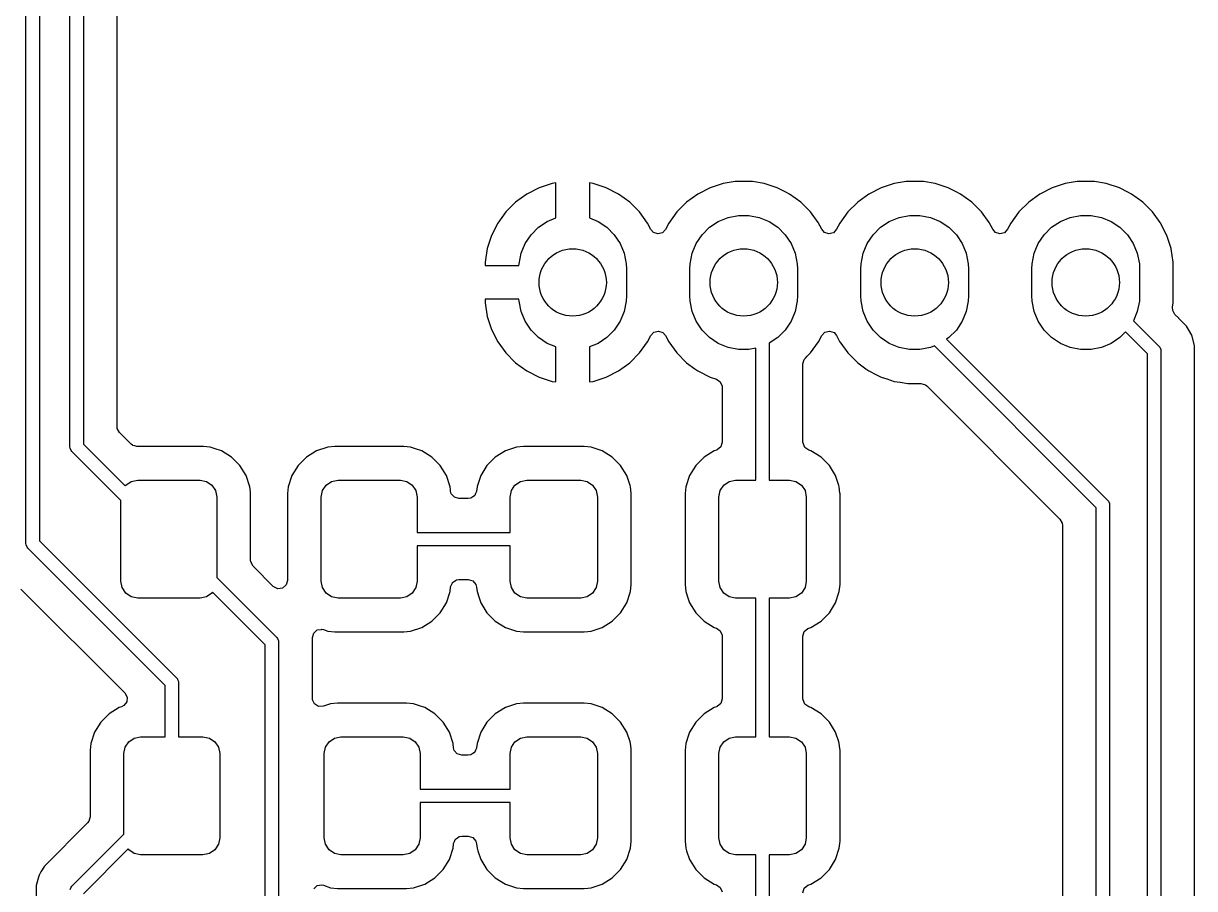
# Model space of a CAD drawing. Extents: x 78 to 227, y -124 to -75.
# Drawn here: x 117.32 to 134.71, y -100.56 to -87.72 of the extents above; entities that cross this region are included whole.
import ezdxf

# ---------------------------------------------------------------- set-up
doc = ezdxf.new("R2010")
doc.units = 0
doc.layers.add('BLACK', color=7, linetype='CONTINUOUS')

msp = doc.modelspace()

# ---------------------------------------------------------------- linework, layer by layer
at = {"layer": 'BLACK', "linetype": 'CONTINUOUS'}
for p, q in [((117.355, -95.441894), (117.355, -84.729)), ((117.555, -84.770422), (117.555, -95.400472)), ((118.01, -94.008), (118.01, -85.09)), ((118.21, -85.131421), (118.21, -93.966578)), ((118.7105, -93.707903), (118.7105, -85.390097)), ((125.171586, -90.099009), (124.97697, -90.162244)), ((125.226, -90.09039), (125.171586, -90.099009)), ((125.226, -90.608809), (125.226, -90.09039)), ((125.780413, -90.099009), (125.726, -90.09039)), ((125.726, -90.09039), (125.726, -90.608809)), ((125.975029, -90.162244), (125.780413, -90.099009)), ((127.711465, -90.098522), (127.516776, -90.161781)), ((127.889329, -90.070351), (127.711465, -90.098522)), ((127.913648, -90.0665), (127.889329, -90.070351)), ((128.118352, -90.0665), (127.913648, -90.0665)), ((128.145995, -90.070878), (128.118352, -90.0665)), ((128.320534, -90.098522), (128.145995, -90.070878)), ((128.515223, -90.161781), (128.320534, -90.098522)), ((130.251465, -90.098522), (130.056776, -90.161781)), ((130.429329, -90.070351), (130.251465, -90.098522)), ((130.453648, -90.0665), (130.429329, -90.070351)), ((130.658352, -90.0665), (130.453648, -90.0665)), ((130.685995, -90.070878), (130.658352, -90.0665)), ((130.860534, -90.098522), (130.685995, -90.070878)), ((131.055223, -90.161781), (130.860534, -90.098522)), ((132.791465, -90.098522), (132.596776, -90.161781)), ((132.969329, -90.070351), (132.791465, -90.098522)), ((132.993648, -90.0665), (132.969329, -90.070351)), ((133.198352, -90.0665), (132.993648, -90.0665)), ((133.225995, -90.070878), (133.198352, -90.0665)), ((133.400534, -90.098522), (133.225995, -90.070878)), ((133.595223, -90.161781), (133.400534, -90.098522)), ((124.79465, -90.25514), (124.629105, -90.375417)), ((124.97697, -90.162244), (124.79465, -90.25514)), ((126.157349, -90.25514), (125.975029, -90.162244)), ((126.322895, -90.375417), (126.157349, -90.25514)), ((127.334386, -90.254715), (127.168786, -90.375028)), ((127.516776, -90.161781), (127.334386, -90.254715)), ((128.640653, -90.225691), (128.515223, -90.161781)), ((128.69761, -90.254713), (128.640653, -90.225691)), ((128.697612, -90.254714), (128.69761, -90.254713)), ((128.697613, -90.254715), (128.697612, -90.254714)), ((128.863213, -90.375028), (128.697613, -90.254715)), ((129.874386, -90.254715), (129.708786, -90.375028)), ((130.056776, -90.161781), (129.874386, -90.254715)), ((131.180653, -90.225691), (131.055223, -90.161781)), ((131.23761, -90.254713), (131.180653, -90.225691)), ((131.237612, -90.254714), (131.23761, -90.254713)), ((131.237613, -90.254715), (131.237612, -90.254714)), ((131.403213, -90.375028), (131.237613, -90.254715)), ((132.414386, -90.254715), (132.248786, -90.375028)), ((132.596776, -90.161781), (132.414386, -90.254715)), ((133.720653, -90.225691), (133.595223, -90.161781)), ((133.77761, -90.254713), (133.720653, -90.225691)), ((133.777612, -90.254714), (133.77761, -90.254713)), ((133.777613, -90.254715), (133.777612, -90.254714)), ((133.943213, -90.375028), (133.777613, -90.254715)), ((124.629104, -90.375417), (124.484417, -90.520104)), ((124.629105, -90.375417), (124.629104, -90.375417)), ((126.467582, -90.520104), (126.322895, -90.375417)), ((127.168786, -90.375028), (127.024028, -90.519786)), ((129.007971, -90.519786), (128.863213, -90.375028)), ((129.708786, -90.375028), (129.564028, -90.519786)), ((131.547971, -90.519786), (131.403213, -90.375028)), ((132.248786, -90.375028), (132.104028, -90.519786)), ((134.087971, -90.519786), (133.943213, -90.375028)), ((124.484417, -90.520105), (124.36414, -90.68565)), ((124.484417, -90.520104), (124.484417, -90.520105)), ((125.098883, -90.661463), (125.226, -90.608809)), ((125.726, -90.608809), (125.853117, -90.661463)), ((126.467582, -90.520105), (126.467582, -90.520104)), ((126.587861, -90.685652), (126.467582, -90.520105)), ((127.024028, -90.519786), (126.903713, -90.685388)), ((127.638883, -90.661463), (127.783772, -90.601448)), ((127.783772, -90.601448), (127.937586, -90.570852)), ((127.937586, -90.570852), (128.094414, -90.570852)), ((128.094414, -90.570852), (128.248228, -90.601448)), ((128.248228, -90.601448), (128.393117, -90.661463)), ((129.120556, -90.674749), (129.007971, -90.519786)), ((129.564028, -90.519786), (129.443715, -90.685386)), ((130.178883, -90.661463), (130.323772, -90.601448)), ((130.323772, -90.601448), (130.477586, -90.570852)), ((130.477586, -90.570852), (130.634414, -90.570852)), ((130.634414, -90.570852), (130.788228, -90.601448)), ((130.788228, -90.601448), (130.933117, -90.661463)), ((131.660556, -90.674749), (131.547971, -90.519786)), ((132.104028, -90.519786), (131.983715, -90.685386)), ((132.718883, -90.661463), (132.863772, -90.601448)), ((132.863772, -90.601448), (133.017586, -90.570852)), ((133.017586, -90.570852), (133.174414, -90.570852)), ((133.174414, -90.570852), (133.328228, -90.601448)), ((133.328228, -90.601448), (133.473117, -90.661463)), ((134.200556, -90.674749), (134.087971, -90.519786)), ((124.36414, -90.68565), (124.271244, -90.867968)), ((124.857592, -90.859485), (124.968485, -90.748592)), ((124.968485, -90.748592), (125.098883, -90.661463)), ((125.853117, -90.661463), (125.983515, -90.748592)), ((125.983515, -90.748592), (126.094408, -90.859485)), ((126.635234, -90.778628), (126.587861, -90.685652)), ((126.674272, -90.823682), (126.635234, -90.778628)), ((126.856203, -90.77863), (126.808228, -90.829426)), ((126.903713, -90.685388), (126.856203, -90.77863)), ((127.397592, -90.859485), (127.508485, -90.748592)), ((127.508485, -90.748592), (127.638883, -90.661463)), ((128.393117, -90.661463), (128.523515, -90.748592)), ((128.523515, -90.748592), (128.634408, -90.859485)), ((129.128287, -90.68539), (129.120556, -90.674749)), ((129.128419, -90.68565), (129.128287, -90.68539)), ((129.175515, -90.77808), (129.128419, -90.68565)), ((129.214554, -90.823134), (129.175515, -90.77808)), ((129.396485, -90.77808), (129.34851, -90.828876)), ((129.443715, -90.685386), (129.396485, -90.77808)), ((129.937592, -90.859485), (130.048485, -90.748592)), ((130.048485, -90.748592), (130.178883, -90.661463)), ((130.933117, -90.661463), (131.063515, -90.748592)), ((131.063515, -90.748592), (131.174408, -90.859485)), ((131.668287, -90.68539), (131.660556, -90.674749)), ((131.668419, -90.68565), (131.668287, -90.68539)), ((131.715515, -90.77808), (131.668419, -90.68565)), ((131.754554, -90.823134), (131.715515, -90.77808)), ((131.936485, -90.77808), (131.88851, -90.828876)), ((131.983715, -90.685386), (131.936485, -90.77808)), ((132.477592, -90.859485), (132.588485, -90.748592)), ((132.588485, -90.748592), (132.718883, -90.661463)), ((133.473117, -90.661463), (133.603515, -90.748592)), ((133.603515, -90.748592), (133.714408, -90.859485)), ((134.208287, -90.68539), (134.200556, -90.674749)), ((134.208419, -90.68565), (134.208287, -90.68539)), ((134.301218, -90.867776), (134.208419, -90.68565)), ((124.271244, -90.867968), (124.208009, -91.062582)), ((124.770463, -90.989883), (124.857592, -90.859485)), ((126.094408, -90.859485), (126.181537, -90.989883)), ((126.740407, -90.84622), (126.674272, -90.823682)), ((126.808228, -90.829426), (126.740407, -90.84622)), ((127.310463, -90.989883), (127.397592, -90.859485)), ((128.634408, -90.859485), (128.721537, -90.989883)), ((129.280689, -90.845671), (129.214554, -90.823134)), ((129.34851, -90.828876), (129.280689, -90.845671)), ((129.850463, -90.989883), (129.937592, -90.859485)), ((131.174408, -90.859485), (131.261537, -90.989883)), ((131.820689, -90.845671), (131.754554, -90.823134)), ((131.88851, -90.828876), (131.820689, -90.845671)), ((132.390463, -90.989883), (132.477592, -90.859485)), ((133.714408, -90.859485), (133.801537, -90.989883)), ((134.301218, -90.867778), (134.301218, -90.867776)), ((134.30122, -90.867781), (134.301218, -90.867778)), ((134.326077, -90.944282), (134.30122, -90.867781)), ((134.364477, -91.062465), (134.326077, -90.944282)), ((124.208009, -91.062582), (124.176, -91.264682)), ((124.679852, -91.288586), (124.710448, -91.134772)), ((124.710448, -91.134772), (124.770463, -90.989883)), ((126.181537, -90.989883), (126.241552, -91.134772)), ((126.241552, -91.134772), (126.272148, -91.288586)), ((127.219852, -91.288586), (127.250448, -91.134772)), ((127.250448, -91.134772), (127.310463, -90.989883)), ((128.721537, -90.989883), (128.781552, -91.134772)), ((128.781552, -91.134772), (128.812148, -91.288586)), ((129.759852, -91.288586), (129.790448, -91.134772)), ((129.790448, -91.134772), (129.850463, -90.989883)), ((131.261537, -90.989883), (131.321552, -91.134772)), ((131.321552, -91.134772), (131.352148, -91.288586)), ((132.299852, -91.288586), (132.330448, -91.134772)), ((132.330448, -91.134772), (132.390463, -90.989883)), ((133.801537, -90.989883), (133.861552, -91.134772)), ((133.861552, -91.134772), (133.892148, -91.288586)), ((134.365195, -91.067), (134.364477, -91.062465)), ((134.3965, -91.264648), (134.365195, -91.067)), ((124.176, -91.264682), (124.176, -91.317)), ((124.176, -91.317), (124.678456, -91.317)), ((124.678456, -91.317), (124.679852, -91.288586)), ((126.272148, -91.288586), (126.276, -91.367)), ((127.216, -91.367), (127.219852, -91.288586)), ((128.812148, -91.288586), (128.816, -91.367)), ((129.756, -91.367), (129.759852, -91.288586)), ((131.352148, -91.288586), (131.356, -91.367)), ((132.296, -91.367), (132.299852, -91.288586)), ((133.892148, -91.288586), (133.896, -91.367)), ((134.3965, -91.869352), (134.3965, -91.264648)), ((126.276, -91.367), (126.276, -91.767)), ((127.216, -91.767), (127.216, -91.367)), ((128.816, -91.367), (128.816, -91.767)), ((129.756, -91.767), (129.756, -91.367)), ((131.356, -91.367), (131.356, -91.767)), ((132.296, -91.767), (132.296, -91.367)), ((133.896, -91.367), (133.896, -91.767)), ((124.176, -91.817), (124.176, -91.869317)), ((124.678456, -91.817), (124.176, -91.817)), ((124.679852, -91.845414), (124.678456, -91.817)), ((126.276, -91.767), (126.272148, -91.845414)), ((127.219852, -91.845414), (127.216, -91.767)), ((128.816, -91.767), (128.812148, -91.845414)), ((129.759852, -91.845414), (129.756, -91.767)), ((131.356, -91.767), (131.352148, -91.845414)), ((132.299852, -91.845414), (132.296, -91.767)), ((133.896, -91.767), (133.892148, -91.845414)), ((124.176, -91.869317), (124.208009, -92.071417)), ((124.710448, -91.999228), (124.679852, -91.845414)), ((124.770463, -92.144117), (124.710448, -91.999228)), ((126.241552, -91.999228), (126.181537, -92.144117)), ((126.272148, -91.845414), (126.241552, -91.999228)), ((127.250448, -91.999228), (127.219852, -91.845414)), ((127.310463, -92.144117), (127.250448, -91.999228)), ((128.781552, -91.999228), (128.721537, -92.144117)), ((128.812148, -91.845414), (128.781552, -91.999228)), ((129.790448, -91.999228), (129.759852, -91.845414)), ((129.850463, -92.144117), (129.790448, -91.999228)), ((131.321552, -91.999228), (131.261537, -92.144117)), ((131.352148, -91.845414), (131.321552, -91.999228)), ((132.330448, -91.999228), (132.299852, -91.845414)), ((132.390463, -92.144117), (132.330448, -91.999228)), ((133.861552, -91.999228), (133.805345, -92.134923)), ((133.892148, -91.845414), (133.861552, -91.999228)), ((134.386022, -91.935505), (134.3965, -91.869352)), ((134.387329, -91.981256), (134.386022, -91.935505)), ((134.420814, -92.042579), (134.387329, -91.981256)), ((124.208009, -92.071417), (124.271244, -92.266031)), ((124.857592, -92.274515), (124.770463, -92.144117)), ((126.181537, -92.144117), (126.094408, -92.274515)), ((127.397592, -92.274515), (127.310463, -92.144117)), ((128.721537, -92.144117), (128.634408, -92.274515)), ((129.937592, -92.274515), (129.850463, -92.144117)), ((131.261537, -92.144117), (131.174408, -92.274515)), ((132.477592, -92.274515), (132.390463, -92.144117)), ((133.805345, -92.134923), (134.182711, -92.512289)), ((134.476374, -92.098139), (134.420814, -92.042579)), ((134.476385, -92.098149), (134.476374, -92.098139)), ((134.480715, -92.102479), (134.476385, -92.098149)), ((134.480716, -92.10248), (134.480715, -92.102479)), ((134.59252, -92.214284), (134.480716, -92.10248)), ((124.271244, -92.266031), (124.36414, -92.448349)), ((124.968485, -92.385408), (124.857592, -92.274515)), ((126.094408, -92.274515), (125.983515, -92.385408)), ((126.587861, -92.448347), (126.635234, -92.355371)), ((126.635234, -92.355371), (126.683208, -92.304575)), ((126.683208, -92.304575), (126.751028, -92.287779)), ((126.751028, -92.287779), (126.817164, -92.310316)), ((126.817164, -92.310316), (126.856203, -92.355369)), ((126.856203, -92.355369), (126.903713, -92.448611)), ((127.508485, -92.385408), (127.397592, -92.274515)), ((128.634408, -92.274515), (128.523515, -92.385408)), ((129.128287, -92.44861), (129.175516, -92.355917)), ((129.175516, -92.355917), (129.223489, -92.305123)), ((129.223489, -92.305123), (129.29131, -92.288328)), ((129.29131, -92.288328), (129.357445, -92.310865)), ((129.357445, -92.310865), (129.396483, -92.355917)), ((129.396483, -92.355917), (129.440348, -92.442006)), ((130.048485, -92.385408), (129.937592, -92.274515)), ((131.174408, -92.274515), (131.063515, -92.385408)), ((132.588485, -92.385408), (132.477592, -92.274515)), ((133.68825, -92.300672), (133.603515, -92.385408)), ((134.012, -92.624422), (133.68825, -92.300672)), ((134.592521, -92.214286), (134.59252, -92.214284)), ((134.622503, -92.266217), (134.592521, -92.214286)), ((134.622504, -92.266218), (134.622503, -92.266217)), ((134.671575, -92.351211), (134.622504, -92.266218)), ((134.671576, -92.351212), (134.671575, -92.351211)), ((134.671576, -92.351214), (134.671576, -92.351212)), ((134.671577, -92.351215), (134.671576, -92.351214)), ((134.712501, -92.503943), (134.671577, -92.351215)), ((124.36414, -92.448349), (124.484417, -92.613894)), ((125.098883, -92.472537), (124.968485, -92.385408)), ((125.226, -92.52519), (125.098883, -92.472537)), ((125.226, -93.043607), (125.226, -92.52519)), ((125.853117, -92.472537), (125.726, -92.52519)), ((125.726, -92.52519), (125.726, -93.043606)), ((125.983515, -92.385408), (125.853117, -92.472537)), ((126.467582, -92.613894), (126.587861, -92.448347)), ((126.903713, -92.448611), (127.024028, -92.614213)), ((127.638883, -92.472537), (127.508485, -92.385408)), ((127.783772, -92.532552), (127.638883, -92.472537)), ((127.937586, -92.563148), (127.783772, -92.532552)), ((128.523515, -92.385408), (128.396, -92.47061)), ((128.396, -92.47061), (128.396, -94.502)), ((129.007971, -92.614213), (129.128284, -92.448614)), ((129.128284, -92.448614), (129.128286, -92.448611)), ((129.128286, -92.448611), (129.128287, -92.44861)), ((129.440348, -92.442006), (129.443715, -92.448614)), ((129.443715, -92.448614), (129.564028, -92.614213)), ((130.178883, -92.472537), (130.048485, -92.385408)), ((130.323772, -92.532552), (130.178883, -92.472537)), ((130.477586, -92.563148), (130.323772, -92.532552)), ((130.788228, -92.532552), (130.634414, -92.563148)), ((130.847555, -92.507977), (130.788228, -92.532552)), ((133.25, -94.910421), (130.847555, -92.507977)), ((131.063515, -92.385408), (131.030134, -92.407712)), ((131.030134, -92.407712), (133.420711, -94.79829)), ((132.718883, -92.472537), (132.588485, -92.385408)), ((132.863772, -92.532552), (132.718883, -92.472537)), ((133.017586, -92.563148), (132.863772, -92.532552)), ((133.328228, -92.532552), (133.174414, -92.563148)), ((133.473117, -92.472537), (133.328228, -92.532552)), ((133.603515, -92.385408), (133.473117, -92.472537)), ((134.182711, -92.512289), (134.195147, -92.527443)), ((134.195147, -92.527443), (134.210079, -92.563491)), ((134.712501, -92.503945), (134.712501, -92.503943)), ((134.712501, -92.672046), (134.712501, -92.503945)), ((124.484417, -92.613894), (124.484417, -92.613895)), ((124.484417, -92.613895), (124.629104, -92.758582)), ((126.322895, -92.758582), (126.467582, -92.613895)), ((126.467582, -92.613895), (126.467582, -92.613894)), ((127.024028, -92.614213), (127.168786, -92.758971)), ((128.094414, -92.563148), (127.937586, -92.563148)), ((128.196, -92.54294), (128.094414, -92.563148)), ((128.196, -94.502), (128.196, -92.54294)), ((128.916185, -92.710008), (128.932819, -92.689366)), ((128.932819, -92.689366), (128.960128, -92.662057)), ((128.960128, -92.662057), (129.007966, -92.614219)), ((129.007966, -92.614219), (129.007968, -92.614215)), ((129.007968, -92.614215), (129.007971, -92.614213)), ((129.564028, -92.614213), (129.708786, -92.758971)), ((130.634414, -92.563148), (130.477586, -92.563148)), ((133.174414, -92.563148), (133.017586, -92.563148)), ((134.012, -110.067578), (134.012, -92.624422)), ((134.210079, -92.563491), (134.212, -92.583)), ((134.212, -92.583), (134.212, -110.109)), ((134.7125, -92.672059), (134.712501, -92.672046)), ((134.7125, -105.945639), (134.7125, -92.672059)), ((124.629104, -92.758582), (124.79465, -92.878859)), ((124.79465, -92.878859), (124.976968, -92.971754)), ((125.975031, -92.971754), (126.157349, -92.878859)), ((126.157349, -92.878859), (126.322894, -92.758582)), ((126.322894, -92.758582), (126.322895, -92.758582)), ((127.168786, -92.758971), (127.291709, -92.848278)), ((127.291709, -92.848278), (127.33439, -92.879287)), ((127.33439, -92.879287), (127.516777, -92.972218)), ((128.8965, -92.777047), (128.916185, -92.710008)), ((128.8965, -93.938267), (128.8965, -92.777047)), ((129.708786, -92.758971), (129.831709, -92.848278)), ((129.831709, -92.848278), (129.87439, -92.879287)), ((129.87439, -92.879287), (129.990607, -92.938503)), ((124.976968, -92.971754), (125.171578, -93.034988)), ((125.171578, -93.034988), (125.226, -93.043607)), ((125.726, -93.043606), (125.780421, -93.034988)), ((125.780421, -93.034988), (125.975031, -92.971754)), ((127.516777, -92.972218), (127.516785, -92.972222)), ((127.516785, -92.972222), (127.609817, -93.002449)), ((127.609817, -93.002449), (127.667493, -93.041885)), ((127.667493, -93.041885), (127.694692, -93.106244)), ((129.990607, -92.938503), (130.056776, -92.972218)), ((130.056776, -92.972218), (130.056778, -92.972218)), ((130.056778, -92.972218), (130.056781, -92.97222)), ((130.056781, -92.97222), (130.140497, -92.999421)), ((130.140497, -92.999421), (130.251465, -93.035477)), ((130.251465, -93.035477), (130.340425, -93.049567)), ((130.340425, -93.049567), (130.453648, -93.0675)), ((127.694692, -93.106244), (127.6955, -93.12038)), ((127.6955, -93.12038), (127.6955, -93.938267)), ((130.453648, -93.0675), (130.453649, -93.0675)), ((130.453649, -93.0675), (130.647903, -93.0675)), ((130.647903, -93.0675), (130.714942, -93.087185)), ((130.714942, -93.087185), (130.735584, -93.103819)), ((130.735584, -93.103819), (132.713181, -95.081416)), ((118.713334, -93.734261), (118.7105, -93.707903)), ((118.746819, -93.795584), (118.713334, -93.734261)), ((118.916416, -93.965181), (118.746819, -93.795584)), ((118.011921, -94.027509), (118.01, -94.008)), ((118.026853, -94.063557), (118.011921, -94.027509)), ((118.039289, -94.078711), (118.026853, -94.063557)), ((118.7665, -94.805921), (118.039289, -94.078711)), ((118.21, -93.966578), (118.831281, -94.587859)), ((118.937058, -93.981815), (118.916416, -93.965181)), ((118.939654, -93.982577), (118.937058, -93.981815)), ((118.94467, -93.986332), (118.939654, -93.982577)), ((118.974656, -93.992855), (118.94467, -93.986332)), ((119.004097, -94.0015), (118.974656, -93.992855)), ((119.991508, -94.0015), (119.004097, -94.0015)), ((119.991515, -94.0015), (119.991508, -94.0015)), ((120.094295, -94.012), (119.991515, -94.0015)), ((120.094297, -94.012001), (120.094295, -94.012)), ((120.167083, -94.03612), (120.094297, -94.012001)), ((120.260835, -94.067186), (120.167083, -94.03612)), ((120.260837, -94.067187), (120.260835, -94.067186)), ((120.410151, -94.159286), (120.260837, -94.067187)), ((121.672162, -94.067187), (121.522848, -94.159286)), ((121.672164, -94.067186), (121.672162, -94.067187)), ((121.838703, -94.012001), (121.672164, -94.067186)), ((121.838704, -94.012), (121.838703, -94.012001)), ((121.941484, -94.0015), (121.838704, -94.012)), ((121.941492, -94.0015), (121.941484, -94.0015)), ((122.966508, -94.0015), (121.941492, -94.0015)), ((122.966515, -94.0015), (122.966508, -94.0015)), ((123.069295, -94.012), (122.966515, -94.0015)), ((123.069297, -94.012001), (123.069295, -94.012)), ((123.142083, -94.03612), (123.069297, -94.012001)), ((123.235835, -94.067186), (123.142083, -94.03612)), ((123.235837, -94.067187), (123.235835, -94.067186)), ((123.385151, -94.159286), (123.235837, -94.067187)), ((124.476663, -94.067187), (124.327342, -94.159289)), ((124.476668, -94.067185), (124.476663, -94.067187)), ((124.6432, -94.012001), (124.476668, -94.067185)), ((124.643203, -94.012), (124.6432, -94.012001)), ((124.74598, -94.001501), (124.643203, -94.012)), ((124.745998, -94.0015), (124.74598, -94.001501)), ((125.64601, -94.0015), (124.745998, -94.0015)), ((125.748795, -94.012), (125.64601, -94.0015)), ((125.748797, -94.012001), (125.748795, -94.012)), ((125.915334, -94.067186), (125.748797, -94.012001)), ((126.064656, -94.159288), (125.915334, -94.067186)), ((127.576663, -94.067187), (127.427342, -94.159289)), ((127.576671, -94.067184), (127.576663, -94.067187)), ((127.610506, -94.055972), (127.576671, -94.067184)), ((127.623011, -94.051061), (127.610506, -94.055972)), ((127.675815, -94.005306), (127.623011, -94.051061)), ((127.6955, -93.938267), (127.675815, -94.005306)), ((128.897228, -93.951683), (128.8965, -93.938267)), ((128.92405, -94.016199), (128.897228, -93.951683)), ((128.981494, -94.055972), (128.92405, -94.016199)), ((129.015328, -94.067184), (128.981494, -94.055972)), ((129.015334, -94.067186), (129.015328, -94.067184)), ((129.164656, -94.159288), (129.015334, -94.067186)), ((120.410155, -94.159289), (120.410151, -94.159286)), ((120.53421, -94.283344), (120.410155, -94.159289)), ((121.522844, -94.159289), (121.398789, -94.283344)), ((121.522848, -94.159286), (121.522844, -94.159289)), ((123.385155, -94.159289), (123.385151, -94.159286)), ((123.50921, -94.283344), (123.385155, -94.159289)), ((124.327342, -94.159289), (124.203289, -94.283342)), ((126.188712, -94.283344), (126.064656, -94.159288)), ((127.427342, -94.159289), (127.303289, -94.283342)), ((129.288712, -94.283344), (129.164656, -94.159288)), ((120.534213, -94.283348), (120.53421, -94.283344)), ((120.626312, -94.432662), (120.534213, -94.283348)), ((120.626313, -94.432664), (120.626312, -94.432662)), ((120.626314, -94.432666), (120.626313, -94.432664)), ((120.681499, -94.599203), (120.626314, -94.432666)), ((121.306686, -94.432664), (121.251501, -94.599203)), ((121.306687, -94.432662), (121.306686, -94.432664)), ((121.398786, -94.283348), (121.306687, -94.432662)), ((121.398789, -94.283344), (121.398786, -94.283348)), ((123.509213, -94.283348), (123.50921, -94.283344)), ((123.601312, -94.432662), (123.509213, -94.283348)), ((123.601313, -94.432664), (123.601312, -94.432662)), ((123.601314, -94.432666), (123.601313, -94.432664)), ((123.656499, -94.599203), (123.601314, -94.432666)), ((124.111186, -94.432666), (124.057723, -94.594008)), ((124.111187, -94.432664), (124.111186, -94.432666)), ((124.203289, -94.283342), (124.111187, -94.432663)), ((124.111187, -94.432663), (124.111187, -94.432664)), ((126.280814, -94.432666), (126.188712, -94.283344)), ((126.330537, -94.582721), (126.280814, -94.432666)), ((127.211186, -94.432666), (127.156001, -94.599203)), ((127.211187, -94.432664), (127.211186, -94.432666)), ((127.303289, -94.283342), (127.211187, -94.432663)), ((127.211187, -94.432663), (127.211187, -94.432664)), ((129.380814, -94.432666), (129.288712, -94.283344)), ((129.430537, -94.582721), (129.380814, -94.432666)), ((118.831281, -94.587859), (118.839724, -94.575224)), ((118.839724, -94.575224), (118.92083, -94.52103)), ((118.92083, -94.52103), (119.016502, -94.502001)), ((119.016502, -94.502001), (119.941499, -94.502)), ((119.941499, -94.502), (120.03717, -94.52103)), ((120.03717, -94.52103), (120.118276, -94.575224)), ((120.118276, -94.575224), (120.17247, -94.65633)), ((120.689111, -94.673718), (120.681499, -94.599203)), ((121.2515, -94.599204), (121.241, -94.701984)), ((121.251501, -94.599203), (121.2515, -94.599204)), ((121.76053, -94.65633), (121.814724, -94.575224)), ((121.814724, -94.575224), (121.89583, -94.52103)), ((121.89583, -94.52103), (121.991502, -94.502001)), ((121.991502, -94.502001), (122.916499, -94.502)), ((122.916499, -94.502), (123.01217, -94.52103)), ((123.01217, -94.52103), (123.093276, -94.575224)), ((123.093276, -94.575224), (123.14747, -94.65633)), ((123.660498, -94.638353), (123.656499, -94.599203)), ((124.056, -94.599205), (124.049268, -94.665103)), ((124.056001, -94.599204), (124.056, -94.599205)), ((124.057723, -94.594008), (124.056001, -94.599204)), ((124.56503, -94.656329), (124.619223, -94.575223)), ((124.619223, -94.575223), (124.700329, -94.52103)), ((124.700329, -94.52103), (124.796, -94.502)), ((124.796, -94.502), (125.596, -94.502)), ((125.596, -94.502), (125.691671, -94.52103)), ((125.691671, -94.52103), (125.772777, -94.575223)), ((125.772777, -94.575223), (125.82697, -94.656329)), ((126.335998, -94.5992), (126.330537, -94.582721)), ((126.335999, -94.599203), (126.335998, -94.5992)), ((126.345957, -94.69669), (126.335999, -94.599203)), ((127.156, -94.599204), (127.1455, -94.701983)), ((127.156001, -94.599204), (127.156, -94.599204)), ((127.156001, -94.599203), (127.156001, -94.599204)), ((127.66503, -94.656329), (127.719223, -94.575223)), ((127.719223, -94.575223), (127.800329, -94.52103)), ((127.800329, -94.52103), (127.896, -94.502)), ((127.896, -94.502), (128.196, -94.502)), ((128.396, -94.502), (128.696, -94.502)), ((128.696, -94.502), (128.791671, -94.52103)), ((128.791671, -94.52103), (128.872777, -94.575223)), ((128.872777, -94.575223), (128.92697, -94.656329)), ((129.435998, -94.5992), (129.430537, -94.582721)), ((129.435999, -94.599203), (129.435998, -94.5992)), ((129.445957, -94.69669), (129.435999, -94.599203)), ((120.17247, -94.65633), (120.191499, -94.752002)), ((120.191499, -94.752002), (120.191499, -95.948077)), ((120.691999, -94.701984), (120.689111, -94.673718)), ((120.692, -94.701997), (120.691999, -94.701984)), ((120.692, -95.689403), (120.692, -94.701997)), ((121.241, -94.701984), (121.241, -95.990403)), ((121.7415, -94.752001), (121.76053, -94.65633)), ((121.741501, -96.001998), (121.7415, -94.752001)), ((123.14747, -94.65633), (123.166499, -94.752002)), ((123.166499, -94.752002), (123.166499, -95.277)), ((123.663231, -94.665102), (123.660498, -94.638353)), ((123.673795, -94.704011), (123.663231, -94.665102)), ((123.71955, -94.756815), (123.673795, -94.704011)), ((123.786589, -94.7765), (123.71955, -94.756815)), ((123.92591, -94.7765), (123.786589, -94.7765)), ((123.960845, -94.771477), (123.92591, -94.7765)), ((123.962378, -94.770491), (123.960845, -94.771477)), ((123.96569, -94.769946), (123.962378, -94.770491)), ((123.992281, -94.751274), (123.96569, -94.769946)), ((124.019623, -94.733703), (123.992281, -94.751274)), ((124.020716, -94.731307), (124.019623, -94.733703)), ((124.022871, -94.729795), (124.020716, -94.731307)), ((124.035145, -94.699712), (124.022871, -94.729795)), ((124.048648, -94.670147), (124.035145, -94.699712)), ((124.049268, -94.665103), (124.048273, -94.66754)), ((124.048273, -94.66754), (124.048648, -94.670147)), ((124.546, -94.752), (124.56503, -94.656329)), ((124.546, -95.277), (124.546, -94.752)), ((125.82697, -94.656329), (125.846, -94.752)), ((125.846, -94.752), (125.846, -96.002)), ((126.346499, -94.701992), (126.345957, -94.69669)), ((126.3465, -96.052009), (126.346499, -94.701992)), ((127.1455, -94.701983), (127.1455, -96.052001)), ((127.646, -94.752), (127.66503, -94.656329)), ((127.646, -96.002), (127.646, -94.752)), ((128.92697, -94.656329), (128.946, -94.752)), ((128.946, -94.752), (128.946, -96.002)), ((129.446499, -94.701992), (129.445957, -94.69669)), ((129.4465, -96.052009), (129.446499, -94.701992)), ((118.766501, -96.001998), (118.7665, -94.805921)), ((133.25, -107.781578), (133.25, -94.910421)), ((133.420711, -94.79829), (133.433147, -94.813443)), ((133.433147, -94.813443), (133.448079, -94.849491)), ((133.448079, -94.849491), (133.45, -94.869)), ((133.45, -94.869), (133.45, -107.823)), ((132.713181, -95.081416), (132.746666, -95.142739)), ((132.746666, -95.142739), (132.7495, -95.169097)), ((123.166499, -95.277), (124.546, -95.277)), ((132.7495, -95.169097), (132.7495, -105.137693)), ((117.356921, -95.461403), (117.355, -95.441894)), ((117.371853, -95.497451), (117.356921, -95.461403)), ((117.555, -95.400472), (119.592646, -97.438119)), ((124.546, -95.477), (123.1665, -95.477)), ((123.1665, -95.477), (123.1665, -96.001999)), ((124.546, -96.002), (124.546, -95.477)), ((117.384289, -95.512605), (117.371853, -95.497451)), ((119.421935, -97.55025), (117.384289, -95.512605)), ((120.694834, -95.715761), (120.692, -95.689403)), ((120.728319, -95.777084), (120.694834, -95.715761)), ((121.029319, -96.078084), (120.728319, -95.777084)), ((118.78553, -96.09767), (118.766501, -96.001998)), ((120.191499, -95.948077), (121.080146, -96.836724)), ((121.241, -95.990403), (121.221315, -96.057442)), ((121.76053, -96.09767), (121.741501, -96.001998)), ((123.1665, -96.001999), (123.14747, -96.09767)), ((123.692876, -96.020297), (123.720216, -96.002726)), ((123.720216, -96.002726), (123.746807, -95.984055)), ((123.746807, -95.984055), (123.750119, -95.983509)), ((123.750119, -95.983509), (123.751654, -95.982523)), ((123.751654, -95.982523), (123.786589, -95.9775)), ((123.786589, -95.9775), (123.925911, -95.9775)), ((123.925911, -95.9775), (123.99295, -95.997185)), ((123.99295, -95.997185), (124.038705, -96.049989)), ((124.56503, -96.097671), (124.546, -96.002)), ((125.846, -96.002), (125.82697, -96.097671)), ((127.66503, -96.097671), (127.646, -96.002)), ((128.946, -96.002), (128.92697, -96.097671)), ((117.28218, -96.118309), (118.823999, -97.660128)), ((118.839724, -96.178776), (118.78553, -96.09767)), ((118.92083, -96.23297), (118.839724, -96.178776)), ((120.118276, -96.178776), (120.03717, -96.23297)), ((120.126718, -96.16614), (120.118276, -96.178776)), ((120.909435, -96.948857), (120.126718, -96.16614)), ((121.035797, -96.084116), (121.029319, -96.078084)), ((121.099353, -96.113141), (121.035797, -96.084116)), ((121.168511, -96.103197), (121.099353, -96.113141)), ((121.221315, -96.057442), (121.168511, -96.103197)), ((121.814724, -96.178776), (121.76053, -96.09767)), ((121.89583, -96.23297), (121.814724, -96.178776)), ((123.093276, -96.178776), (123.01217, -96.23297)), ((123.14747, -96.09767), (123.093276, -96.178776)), ((123.601314, -96.321334), (123.656499, -96.154797)), ((123.656499, -96.154797), (123.663231, -96.088897)), ((123.663231, -96.088897), (123.664225, -96.086459)), ((123.663851, -96.083853), (123.677352, -96.054289)), ((123.664225, -96.086459), (123.663851, -96.083853)), ((123.677352, -96.054289), (123.689627, -96.024206)), ((123.689627, -96.024206), (123.691781, -96.022692)), ((123.691781, -96.022692), (123.692876, -96.020297)), ((124.038705, -96.049989), (124.049269, -96.088898)), ((124.049269, -96.088898), (124.056001, -96.154797)), ((124.056001, -96.154797), (124.056001, -96.154799)), ((124.056001, -96.154799), (124.087941, -96.251185)), ((124.619223, -96.178777), (124.56503, -96.097671)), ((124.700329, -96.23297), (124.619223, -96.178777)), ((125.772777, -96.178777), (125.691671, -96.23297)), ((125.82697, -96.097671), (125.772777, -96.178777)), ((126.280814, -96.321334), (126.335999, -96.154797)), ((126.335999, -96.154797), (126.3465, -96.052009)), ((127.1455, -96.052001), (127.145501, -96.052018)), ((127.145501, -96.052018), (127.156, -96.154796)), ((127.156, -96.154796), (127.156001, -96.154799)), ((127.156001, -96.154799), (127.187941, -96.251185)), ((127.719223, -96.178777), (127.66503, -96.097671)), ((127.800329, -96.23297), (127.719223, -96.178777)), ((128.872777, -96.178777), (128.791671, -96.23297)), ((128.92697, -96.097671), (128.872777, -96.178777)), ((129.380814, -96.321334), (129.435999, -96.154797)), ((129.435999, -96.154797), (129.4465, -96.052009)), ((119.016501, -96.252), (118.92083, -96.23297)), ((119.941498, -96.251999), (119.016501, -96.252)), ((120.03717, -96.23297), (119.941498, -96.251999)), ((121.991501, -96.252), (121.89583, -96.23297)), ((122.916498, -96.251999), (121.991501, -96.252)), ((123.01217, -96.23297), (122.916498, -96.251999)), ((123.509211, -96.470655), (123.601314, -96.321334)), ((124.087941, -96.251185), (124.111186, -96.321334)), ((124.111186, -96.321334), (124.203288, -96.470656)), ((124.796, -96.252), (124.700329, -96.23297)), ((125.596, -96.252), (124.796, -96.252)), ((125.691671, -96.23297), (125.596, -96.252)), ((126.188712, -96.470656), (126.280814, -96.321334)), ((127.187941, -96.251185), (127.211186, -96.321334)), ((127.211186, -96.321334), (127.303288, -96.470656)), ((127.896, -96.252), (127.800329, -96.23297)), ((128.196, -96.252), (127.896, -96.252)), ((128.196, -98.312), (128.196, -96.252)), ((128.696, -96.252), (128.396, -96.252)), ((128.396, -96.252), (128.396, -98.312)), ((128.791671, -96.23297), (128.696, -96.252)), ((129.288712, -96.470656), (129.380814, -96.321334)), ((123.385155, -96.594711), (123.509211, -96.470655)), ((124.203288, -96.470656), (124.327344, -96.594712)), ((126.064656, -96.594712), (126.188712, -96.470656)), ((127.303288, -96.470656), (127.427344, -96.594712)), ((129.164656, -96.594712), (129.288712, -96.470656)), ((123.069297, -96.741999), (123.235834, -96.686814)), ((123.235834, -96.686814), (123.385155, -96.594711)), ((124.327344, -96.594712), (124.476666, -96.686814)), ((124.476666, -96.686814), (124.643203, -96.741999)), ((125.748797, -96.741999), (125.915334, -96.686814)), ((125.915334, -96.686814), (126.064656, -96.594712)), ((127.427344, -96.594712), (127.576666, -96.686814)), ((127.576666, -96.686814), (127.6105, -96.698025)), ((127.6105, -96.698025), (127.667947, -96.737796)), ((128.916185, -96.748693), (128.968989, -96.702938)), ((128.968989, -96.702938), (128.981495, -96.698026)), ((128.981495, -96.698026), (129.015334, -96.686814)), ((129.015334, -96.686814), (129.164656, -96.594712)), ((121.080146, -96.836724), (121.092582, -96.851878)), ((121.092582, -96.851878), (121.107514, -96.887926)), ((121.609936, -96.837911), (121.629621, -96.770872)), ((121.609936, -96.986492), (121.609936, -96.837911)), ((121.629621, -96.770872), (121.682425, -96.725117)), ((121.682425, -96.725117), (121.74323, -96.716375)), ((121.74323, -96.716375), (121.751583, -96.715174)), ((121.751583, -96.715174), (121.751585, -96.715174)), ((121.751585, -96.715174), (121.772924, -96.720202)), ((121.772924, -96.720202), (121.838703, -96.741999)), ((121.838703, -96.741999), (121.941492, -96.7525)), ((121.941492, -96.7525), (121.941497, -96.7525)), ((121.941497, -96.7525), (122.966503, -96.7525)), ((122.966503, -96.7525), (122.966508, -96.7525)), ((122.966508, -96.7525), (123.069297, -96.741999)), ((124.643203, -96.741999), (124.745991, -96.7525)), ((124.745991, -96.7525), (125.646008, -96.752499)), ((125.646008, -96.752499), (125.646016, -96.752498)), ((125.646016, -96.752498), (125.646019, -96.752498)), ((125.646019, -96.752498), (125.702302, -96.746748)), ((125.702302, -96.746748), (125.748797, -96.741999)), ((127.667947, -96.737796), (127.694772, -96.802311)), ((127.694772, -96.802311), (127.6955, -96.815732)), ((127.6955, -96.815732), (127.6955, -97.748267)), ((128.8965, -96.815732), (128.916185, -96.748693)), ((128.8965, -97.748267), (128.8965, -96.815732)), ((120.909435, -110.087435), (120.909435, -96.948857)), ((121.107514, -96.887926), (121.109435, -96.907435)), ((121.109435, -96.907435), (121.109435, -110.046013)), ((121.609935, -96.986494), (121.609936, -96.986492)), ((121.609935, -96.996493), (121.609935, -96.986494)), ((121.609935, -97.740314), (121.609935, -96.996493)), ((119.421935, -98.312), (119.421935, -97.55025)), ((119.592646, -97.438119), (119.605083, -97.453272)), ((119.605083, -97.453272), (119.608871, -97.462418)), ((119.608871, -97.462418), (119.620014, -97.48932)), ((119.620014, -97.48932), (119.621935, -97.508829)), ((119.621935, -97.508829), (119.621935, -98.312)), ((118.823999, -97.660128), (118.857484, -97.721451)), ((118.857484, -97.721451), (118.8525, -97.791143)), ((121.611876, -97.762169), (121.609935, -97.740314)), ((127.6955, -97.748267), (127.675815, -97.815306)), ((128.897228, -97.761683), (128.8965, -97.748267)), ((118.740097, -97.877187), (118.590783, -97.969286)), ((118.740099, -97.877186), (118.740097, -97.877187)), ((118.775322, -97.865515), (118.740099, -97.877186)), ((118.810628, -97.847076), (118.775322, -97.865515)), ((118.8525, -97.791143), (118.810628, -97.847076)), ((121.643068, -97.82469), (121.611876, -97.762169)), ((121.70311, -97.860422), (121.643068, -97.82469)), ((121.772938, -97.85802), (121.70311, -97.860422)), ((121.881635, -97.822001), (121.772938, -97.85802)), ((121.881639, -97.822), (121.881635, -97.822001)), ((121.984419, -97.8115), (121.881639, -97.822)), ((121.984427, -97.8115), (121.984419, -97.8115)), ((123.009443, -97.8115), (121.984427, -97.8115)), ((123.00945, -97.8115), (123.009443, -97.8115)), ((123.11223, -97.822), (123.00945, -97.8115)), ((123.112232, -97.822001), (123.11223, -97.822)), ((123.187903, -97.847076), (123.112232, -97.822001)), ((123.27877, -97.877186), (123.187903, -97.847076)), ((123.278772, -97.877187), (123.27877, -97.877186)), ((123.428086, -97.969286), (123.278772, -97.877187)), ((124.476663, -97.877187), (124.327342, -97.969289)), ((124.476668, -97.877185), (124.476663, -97.877187)), ((124.6432, -97.822001), (124.476668, -97.877185)), ((124.643203, -97.822), (124.6432, -97.822001)), ((124.74598, -97.811501), (124.643203, -97.822)), ((124.745998, -97.8115), (124.74598, -97.811501)), ((125.64601, -97.8115), (124.745998, -97.8115)), ((125.748795, -97.822), (125.64601, -97.8115)), ((125.748797, -97.822001), (125.748795, -97.822)), ((125.915334, -97.877186), (125.748797, -97.822001)), ((126.064656, -97.969288), (125.915334, -97.877186)), ((127.576663, -97.877187), (127.427342, -97.969289)), ((127.576671, -97.877184), (127.576663, -97.877187)), ((127.610506, -97.865972), (127.576671, -97.877184)), ((127.623011, -97.861061), (127.610506, -97.865972)), ((127.675815, -97.815306), (127.623011, -97.861061)), ((128.92405, -97.826199), (128.897228, -97.761683)), ((128.981494, -97.865972), (128.92405, -97.826199)), ((129.015328, -97.877184), (128.981494, -97.865972)), ((129.015334, -97.877186), (129.015328, -97.877184)), ((129.164656, -97.969288), (129.015334, -97.877186)), ((118.466721, -98.093348), (118.374622, -98.242662)), ((118.466724, -98.093344), (118.466721, -98.093348)), ((118.590779, -97.969289), (118.466724, -98.093344)), ((118.590783, -97.969286), (118.590779, -97.969289)), ((123.42809, -97.969289), (123.428086, -97.969286)), ((123.552145, -98.093344), (123.42809, -97.969289)), ((123.552148, -98.093348), (123.552145, -98.093344)), ((123.644247, -98.242662), (123.552148, -98.093348)), ((124.203289, -98.093342), (124.111187, -98.242663)), ((124.327342, -97.969289), (124.203289, -98.093342)), ((126.188712, -98.093344), (126.064656, -97.969288)), ((126.280814, -98.242666), (126.188712, -98.093344)), ((127.303289, -98.093342), (127.211187, -98.242663)), ((127.427342, -97.969289), (127.303289, -98.093342)), ((129.288712, -98.093344), (129.164656, -97.969288)), ((129.380814, -98.242666), (129.288712, -98.093344)), ((118.374621, -98.242664), (118.319436, -98.409203)), ((118.374622, -98.242662), (118.374621, -98.242664)), ((123.644248, -98.242664), (123.644247, -98.242662)), ((123.644249, -98.242666), (123.644248, -98.242664)), ((123.699434, -98.409203), (123.644249, -98.242666)), ((124.111185, -98.242668), (124.056001, -98.409204)), ((124.111187, -98.242663), (124.111185, -98.242668)), ((126.328172, -98.385582), (126.280814, -98.242666)), ((127.211185, -98.242668), (127.196992, -98.2855)), ((127.211187, -98.242663), (127.211185, -98.242668)), ((129.428172, -98.385582), (129.380814, -98.242666)), ((118.319435, -98.409204), (118.308935, -98.511984)), ((118.319436, -98.409203), (118.319435, -98.409204)), ((118.828465, -98.46633), (118.882659, -98.385224)), ((118.882659, -98.385224), (118.963765, -98.33103)), ((118.963765, -98.33103), (119.059437, -98.312001)), ((119.059437, -98.312001), (119.421935, -98.312)), ((119.621935, -98.312), (119.984434, -98.312)), ((119.984434, -98.312), (120.080105, -98.33103)), ((120.080105, -98.33103), (120.161211, -98.385224)), ((120.161211, -98.385224), (120.215405, -98.46633)), ((121.803465, -98.46633), (121.857659, -98.385224)), ((121.857659, -98.385224), (121.938765, -98.33103)), ((121.938765, -98.33103), (122.034437, -98.312001)), ((122.034437, -98.312001), (122.959434, -98.312)), ((122.959434, -98.312), (123.055105, -98.33103)), ((123.055105, -98.33103), (123.136211, -98.385224)), ((123.136211, -98.385224), (123.190405, -98.46633)), ((123.699434, -98.409204), (123.699434, -98.409203)), ((123.699434, -98.409205), (123.699434, -98.409204)), ((123.706166, -98.475102), (123.699434, -98.409205)), ((124.056, -98.409205), (124.049268, -98.475103)), ((124.056001, -98.409204), (124.056, -98.409205)), ((124.56503, -98.466329), (124.619223, -98.385223)), ((124.619223, -98.385223), (124.700329, -98.33103)), ((124.700329, -98.33103), (124.796, -98.312)), ((124.796, -98.312), (125.596, -98.312)), ((125.596, -98.312), (125.691671, -98.33103)), ((125.691671, -98.33103), (125.772777, -98.385223)), ((125.772777, -98.385223), (125.82697, -98.466329)), ((126.335998, -98.4092), (126.328172, -98.385582)), ((126.335999, -98.409203), (126.335998, -98.4092)), ((126.34397, -98.487239), (126.335999, -98.409203)), ((127.156, -98.409204), (127.1455, -98.511983)), ((127.156001, -98.409204), (127.156, -98.409204)), ((127.196992, -98.2855), (127.156001, -98.409203)), ((127.156001, -98.409203), (127.156001, -98.409204)), ((127.66503, -98.466329), (127.719223, -98.385223)), ((127.719223, -98.385223), (127.800329, -98.33103)), ((127.800329, -98.33103), (127.896, -98.312)), ((127.896, -98.312), (128.196, -98.312)), ((128.396, -98.312), (128.696, -98.312)), ((128.696, -98.312), (128.791671, -98.33103)), ((128.791671, -98.33103), (128.872777, -98.385223)), ((128.872777, -98.385223), (128.92697, -98.466329)), ((129.435998, -98.4092), (129.428172, -98.385582)), ((129.435999, -98.409203), (129.435998, -98.4092)), ((129.44397, -98.487239), (129.435999, -98.409203)), ((118.308935, -98.511984), (118.308935, -99.499402)), ((118.809435, -98.562001), (118.828465, -98.46633)), ((118.809435, -99.758077), (118.809435, -98.562001)), ((120.215405, -98.46633), (120.234434, -98.562002)), ((120.234434, -98.562002), (120.234435, -99.811999)), ((121.784435, -98.562001), (121.803465, -98.46633)), ((121.784436, -99.811998), (121.784435, -98.562001)), ((123.190405, -98.46633), (123.209434, -98.562002)), ((123.209434, -98.562002), (123.209434, -99.087)), ((123.71673, -98.514011), (123.706166, -98.475102)), ((123.762485, -98.566815), (123.71673, -98.514011)), ((123.829524, -98.5865), (123.762485, -98.566815)), ((123.92591, -98.5865), (123.829524, -98.5865)), ((123.960845, -98.581477), (123.92591, -98.5865)), ((123.962378, -98.580491), (123.960845, -98.581477)), ((123.96569, -98.579946), (123.962378, -98.580491)), ((123.992281, -98.561274), (123.96569, -98.579946)), ((124.019623, -98.543703), (123.992281, -98.561274)), ((124.020716, -98.541307), (124.019623, -98.543703)), ((124.022871, -98.539795), (124.020716, -98.541307)), ((124.035145, -98.509712), (124.022871, -98.539795)), ((124.048648, -98.480147), (124.035145, -98.509712)), ((124.049268, -98.475103), (124.048273, -98.47754)), ((124.048273, -98.47754), (124.048648, -98.480147)), ((124.546, -98.562), (124.56503, -98.466329)), ((124.546, -99.087), (124.546, -98.562)), ((125.82697, -98.466329), (125.846, -98.562)), ((125.846, -98.562), (125.846, -99.812)), ((126.346499, -98.511992), (126.34397, -98.487239)), ((126.3465, -99.862009), (126.346499, -98.511992)), ((127.1455, -98.511983), (127.1455, -99.862001)), ((127.646, -98.562), (127.66503, -98.466329)), ((127.646, -99.812), (127.646, -98.562)), ((128.92697, -98.466329), (128.946, -98.562)), ((128.946, -98.562), (128.946, -99.812)), ((129.446499, -98.511992), (129.44397, -98.487239)), ((129.4465, -99.862009), (129.446499, -98.511992)), ((123.209434, -99.087), (124.546, -99.087)), ((124.546, -99.287), (123.209435, -99.287)), ((123.209435, -99.287), (123.209435, -99.811999)), ((124.546, -99.812), (124.546, -99.287)), ((118.272616, -99.587083), (117.629481, -100.230217)), ((118.28925, -99.566441), (118.272616, -99.587083)), ((118.308935, -99.499402), (118.28925, -99.566441)), ((118.039289, -100.528224), (118.809435, -99.758077)), ((120.234435, -99.811999), (120.215405, -99.90767)), ((121.803465, -99.90767), (121.784436, -99.811998)), ((123.209435, -99.811999), (123.190405, -99.90767)), ((123.720287, -99.864289), (123.732562, -99.834206)), ((123.732562, -99.834206), (123.734716, -99.832692)), ((123.734716, -99.832692), (123.735811, -99.830297)), ((123.735811, -99.830297), (123.763151, -99.812726)), ((123.763151, -99.812726), (123.789742, -99.794055)), ((123.789742, -99.794055), (123.793054, -99.793509)), ((123.793054, -99.793509), (123.794589, -99.792523)), ((123.794589, -99.792523), (123.829524, -99.7875)), ((123.829524, -99.7875), (123.925911, -99.7875)), ((123.925911, -99.7875), (123.99295, -99.807185)), ((123.99295, -99.807185), (124.038705, -99.859989)), ((124.56503, -99.907671), (124.546, -99.812)), ((125.846, -99.812), (125.82697, -99.907671)), ((127.66503, -99.907671), (127.646, -99.812)), ((128.946, -99.812), (128.92697, -99.907671)), ((118.874216, -99.97614), (118.21, -100.640356)), ((118.882659, -99.988776), (118.874216, -99.97614)), ((118.963765, -100.04297), (118.882659, -99.988776)), ((120.161211, -99.988776), (120.080105, -100.04297)), ((120.215405, -99.90767), (120.161211, -99.988776)), ((121.857659, -99.988776), (121.803465, -99.90767)), ((121.938765, -100.04297), (121.857659, -99.988776)), ((123.136211, -99.988776), (123.055105, -100.04297)), ((123.190405, -99.90767), (123.136211, -99.988776)), ((123.644249, -100.131334), (123.699434, -99.964797)), ((123.699434, -99.964797), (123.706166, -99.898897)), ((123.706166, -99.898897), (123.70716, -99.896459)), ((123.706786, -99.893853), (123.720287, -99.864289)), ((123.70716, -99.896459), (123.706786, -99.893853)), ((124.038705, -99.859989), (124.049269, -99.898898)), ((124.049269, -99.898898), (124.056001, -99.964797)), ((124.056001, -99.964797), (124.056001, -99.964799)), ((124.056001, -99.964799), (124.068721, -100.003184)), ((124.068721, -100.003184), (124.111186, -100.131334)), ((124.619223, -99.988777), (124.56503, -99.907671)), ((124.700329, -100.04297), (124.619223, -99.988777)), ((125.772777, -99.988777), (125.691671, -100.04297)), ((125.82697, -99.907671), (125.772777, -99.988777)), ((126.280814, -100.131334), (126.335999, -99.964797)), ((126.335999, -99.964797), (126.3465, -99.862009)), ((127.1455, -99.862001), (127.145501, -99.862018)), ((127.145501, -99.862018), (127.156, -99.964796)), ((127.156, -99.964796), (127.156001, -99.964799)), ((127.156001, -99.964799), (127.168721, -100.003184)), ((127.168721, -100.003184), (127.211186, -100.131334)), ((127.719223, -99.988777), (127.66503, -99.907671)), ((127.800329, -100.04297), (127.719223, -99.988777)), ((128.872777, -99.988777), (128.791671, -100.04297)), ((128.92697, -99.907671), (128.872777, -99.988777)), ((129.380814, -100.131334), (129.435999, -99.964797)), ((129.435999, -99.964797), (129.4465, -99.862009)), ((119.059436, -100.062), (118.963765, -100.04297)), ((119.984433, -100.061999), (119.059436, -100.062)), ((120.080105, -100.04297), (119.984433, -100.061999)), ((122.034436, -100.062), (121.938765, -100.04297)), ((122.959433, -100.061999), (122.034436, -100.062)), ((123.055105, -100.04297), (122.959433, -100.061999)), ((123.552146, -100.280655), (123.644249, -100.131334)), ((124.111186, -100.131334), (124.203288, -100.280656)), ((124.796, -100.062), (124.700329, -100.04297)), ((125.596, -100.062), (124.796, -100.062)), ((125.691671, -100.04297), (125.596, -100.062)), ((126.188712, -100.280656), (126.280814, -100.131334)), ((127.211186, -100.131334), (127.303288, -100.280656)), ((127.896, -100.062), (127.800329, -100.04297)), ((128.196, -100.062), (127.896, -100.062)), ((128.196, -102.122), (128.196, -100.062)), ((128.696, -100.062), (128.396, -100.062)), ((128.396, -100.062), (128.396, -102.122)), ((128.791671, -100.04297), (128.696, -100.062)), ((129.288712, -100.280656), (129.380814, -100.131334)), ((117.579359, -100.317031), (117.550425, -100.367144)), ((117.579361, -100.317029), (117.579359, -100.317031)), ((117.629479, -100.23022), (117.579361, -100.317029)), ((117.629481, -100.230217), (117.629479, -100.23022)), ((123.42809, -100.404711), (123.552146, -100.280655)), ((124.203288, -100.280656), (124.327344, -100.404712)), ((126.064656, -100.404712), (126.188712, -100.280656)), ((127.303288, -100.280656), (127.427344, -100.404712)), ((129.164656, -100.404712), (129.288712, -100.280656)), ((117.543025, -100.39476), (117.509499, -100.519878)), ((117.509499, -100.519878), (117.509499, -100.51988)), ((117.509499, -100.51988), (117.509499, -100.687981)), ((117.550424, -100.367145), (117.543025, -100.39476)), ((117.550425, -100.367144), (117.550424, -100.367145)), ((118.026853, -100.543378), (118.039289, -100.528224)), ((121.62962, -100.566646), (121.682424, -100.520891)), ((121.682424, -100.520891), (121.751582, -100.510947)), ((121.751582, -100.510947), (121.772932, -100.515977)), ((121.772932, -100.515977), (121.881638, -100.551999)), ((123.112232, -100.551999), (123.278769, -100.496814)), ((123.278769, -100.496814), (123.42809, -100.404711)), ((124.327344, -100.404712), (124.476666, -100.496814)), ((124.476666, -100.496814), (124.643203, -100.551999)), ((125.748797, -100.551999), (125.915334, -100.496814)), ((125.915334, -100.496814), (126.064656, -100.404712)), ((127.427344, -100.404712), (127.576666, -100.496814)), ((127.576666, -100.496814), (127.6105, -100.508025)), ((127.6105, -100.508025), (127.667947, -100.547796)), ((128.916185, -100.558693), (128.968989, -100.512938)), ((128.968989, -100.512938), (128.981495, -100.508026)), ((128.981495, -100.508026), (129.015334, -100.496814)), ((129.015334, -100.496814), (129.164656, -100.404712)), ((118.011921, -100.579426), (118.026853, -100.543378)), ((121.881638, -100.551999), (121.984427, -100.5625)), ((121.984427, -100.5625), (121.984432, -100.5625)), ((121.984432, -100.5625), (123.009438, -100.5625)), ((123.009438, -100.5625), (123.009443, -100.5625)), ((123.009443, -100.5625), (123.112232, -100.551999)), ((124.643203, -100.551999), (124.745991, -100.5625)), ((124.745991, -100.5625), (125.646008, -100.562499)), ((125.646008, -100.562499), (125.646016, -100.562498)), ((125.646016, -100.562498), (125.646019, -100.562498)), ((125.646019, -100.562498), (125.702302, -100.556748)), ((125.702302, -100.556748), (125.748797, -100.551999)), ((127.667947, -100.547796), (127.694772, -100.612311)), ((128.8965, -100.625732), (128.916185, -100.558693))]:
    msp.add_line(p, q, dxfattribs=at)
at = {"layer": 'BLACK'}
for centre in [(125.476, -91.567), (128.016, -91.567), (130.556, -91.567), (133.096, -91.567)]:
    msp.add_circle(centre, 0.5, dxfattribs=at)
at = {"layer": 'WHITE'}
for centre in [(125.476, -91.567), (128.016, -91.567), (130.556, -91.567), (133.096, -91.567)]:
    msp.add_circle(centre, 0.5, dxfattribs=at)

doc.saveas('drawing.dxf')
